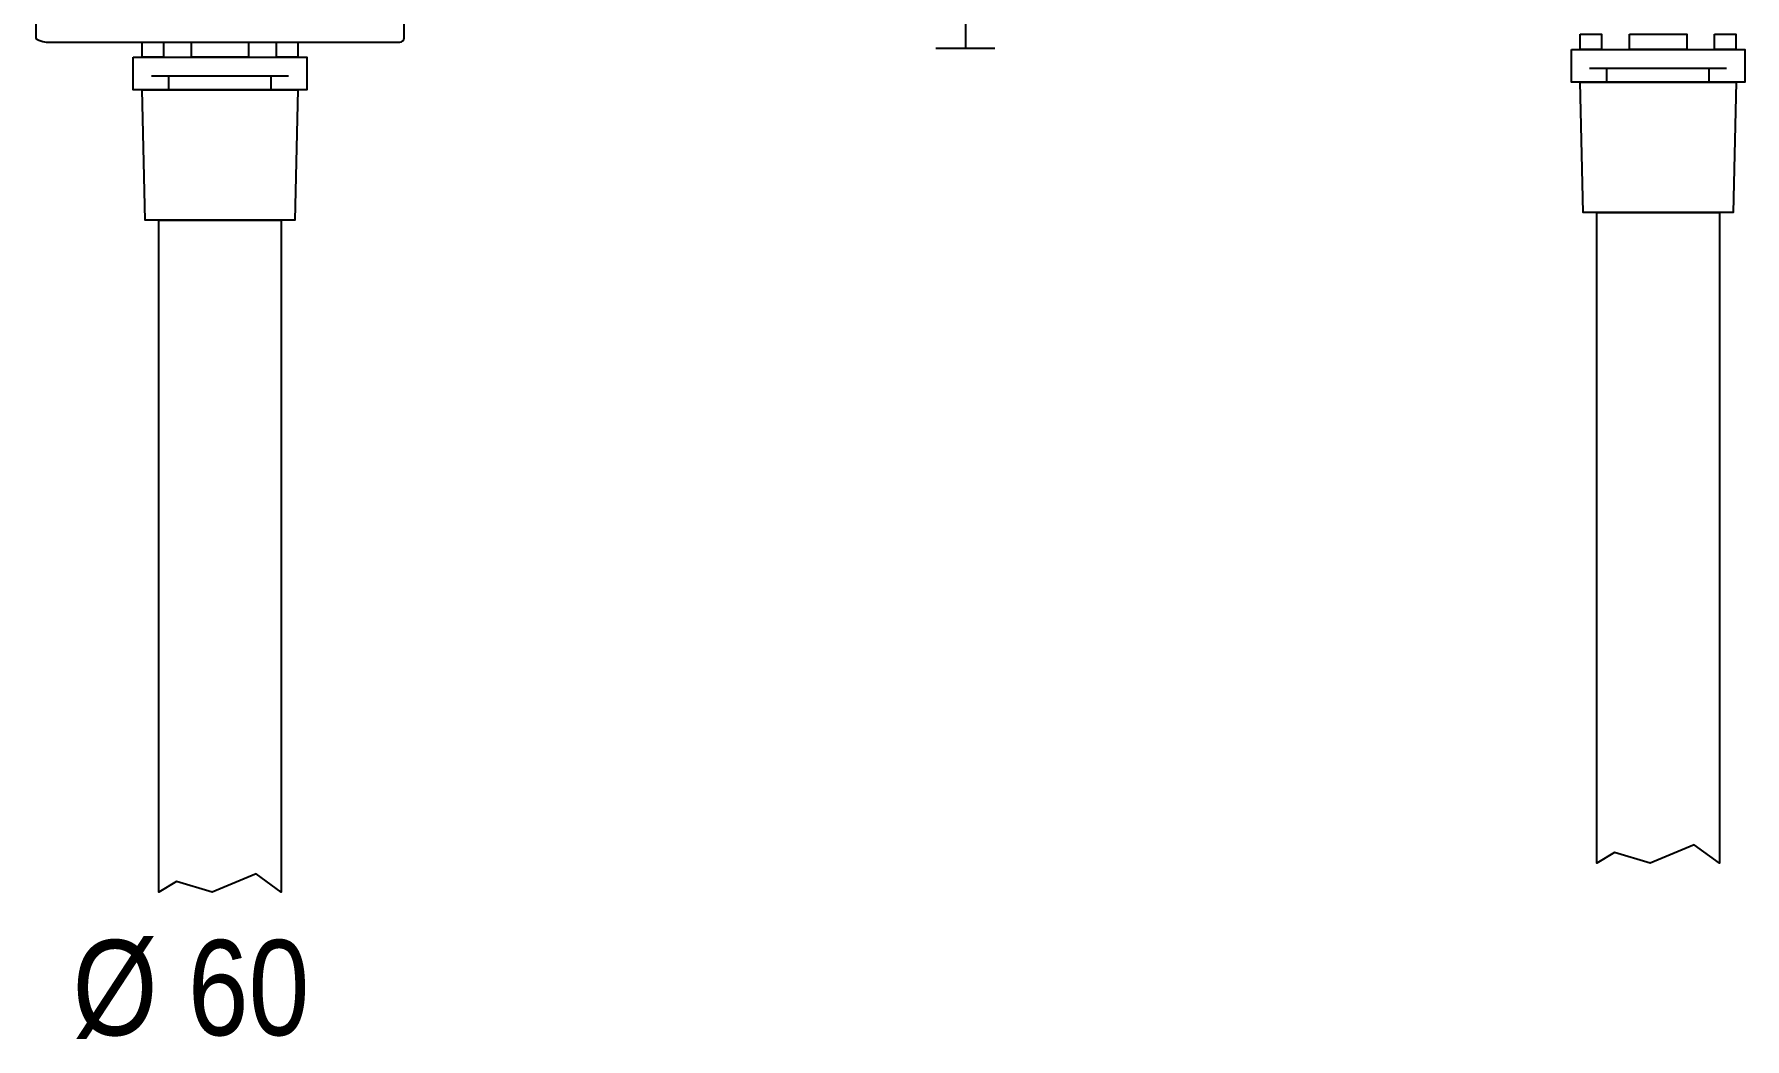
# Model space of a CAD drawing. Extents: x 0 to 208, y 8 to 218.
# Drawn here: x 33.4 to 172.5, y 7.6 to 89.3 of the extents above; entities that cross this region are included whole.
import ezdxf

# ---------------------------------------------------------------- set-up
doc = ezdxf.new("R2010")
doc.units = 0
doc.layers.add('LIVELLO_1', color=160, linetype='Continuous')
doc.styles.add('STD', font='txt')

# ---------------------------------------------------------------- blocks, each defined once
blk = doc.blocks.new('AI9-BLK1')
at = {"layer": 'LIVELLO_1', "color": 7}
for p, q in [((4.98, -7.64), (4.98, -23.28)), ((2.58, -23.28), (7.39, -23.28)), ((55.72, -24.91), (66.87, -24.91)), ((57.13, -26.04), (57.13, -24.91)), ((65.45, -26.04), (65.45, -24.91)), ((-61.19, -25.55), (-50.04, -25.55)), ((-59.77, -26.68), (-59.77, -25.55)), ((-51.45, -26.68), (-51.45, -25.55))]:
    blk.add_line(p, q, dxfattribs=at)
for points in [[(54.96, -22.15), (56.7, -22.15), (56.7, -23.39), (54.96, -23.39)], [(58.97, -22.15), (63.62, -22.15), (63.62, -23.39), (58.97, -23.39)], [(65.89, -22.15), (67.62, -22.15), (67.62, -23.39), (65.89, -23.39)], [(-61.94, -22.8), (-60.2, -22.8), (-60.2, -24.03), (-61.94, -24.03)], [(-57.93, -22.8), (-53.29, -22.8), (-53.29, -24.03), (-57.93, -24.03)], [(-51.02, -22.8), (-49.28, -22.8), (-49.28, -24.03), (-51.02, -24.03)], [(54.25, -23.39), (68.34, -23.39), (68.34, -26.04), (54.25, -26.04)], [(-62.66, -24.03), (-48.56, -24.03), (-48.56, -26.68), (-62.66, -26.68)], [(54.96, -26.04), (67.63, -26.04), (67.39, -36.64), (55.2, -36.64)], [(-61.95, -26.68), (-49.28, -26.68), (-49.52, -37.28), (-61.7, -37.28)], [(-60.59, -37.28), (-50.63, -37.28), (-50.63, -91.93), (-52.67, -90.43), (-56.25, -91.93), (-59.16, -91.06), (-60.59, -91.93)], [(56.31, -36.64), (66.28, -36.64), (66.28, -89.58), (64.24, -88.09), (60.66, -89.58), (57.74, -88.71), (56.31, -89.58)]]:
    blk.add_lwpolyline(points, close=True, dxfattribs=at)
blk.add_open_spline([(-70.58, -22.45), (-70.58, -22.45), (-70.72, -6.54), (-70.72, -6.54), (-70.54, -6.59), (-40.69, -6.59), (-40.51, -6.54), (-40.51, -6.54), (-40.64, -22.45), (-40.64, -22.45), (-40.64, -22.64), (-40.79, -22.8), (-40.98, -22.8), (-40.98, -22.8), (-69.64, -22.8), (-69.64, -22.8), (-69.83, -22.8), (-70.58, -22.64), (-70.58, -22.45)], degree=3, knots=[0, 0, 0, 0, 1, 1, 1, 2, 2, 2, 3, 3, 3, 4, 4, 4, 5, 5, 5, 6, 6, 6, 6], dxfattribs=at)
at = {"layer": 'LIVELLO_1', "color": 7, "insert": (-67.6, -95.82), "char_height": 7.7493, "attachment_point": 1, "style": 'STD'}
blk.add_mtext('\\fArial Narrow|b0|i0;\\H7.7493;\\C250;Ø 60', dxfattribs=at)

msp = doc.modelspace()

# ---------------------------------------------------------------- block references
at = {"layer": 'LIVELLO_1', "color": 7}
msp.add_blockref('AI9-BLK1', (104.127322, 111.452112), dxfattribs=at)

doc.saveas('drawing.dxf')
